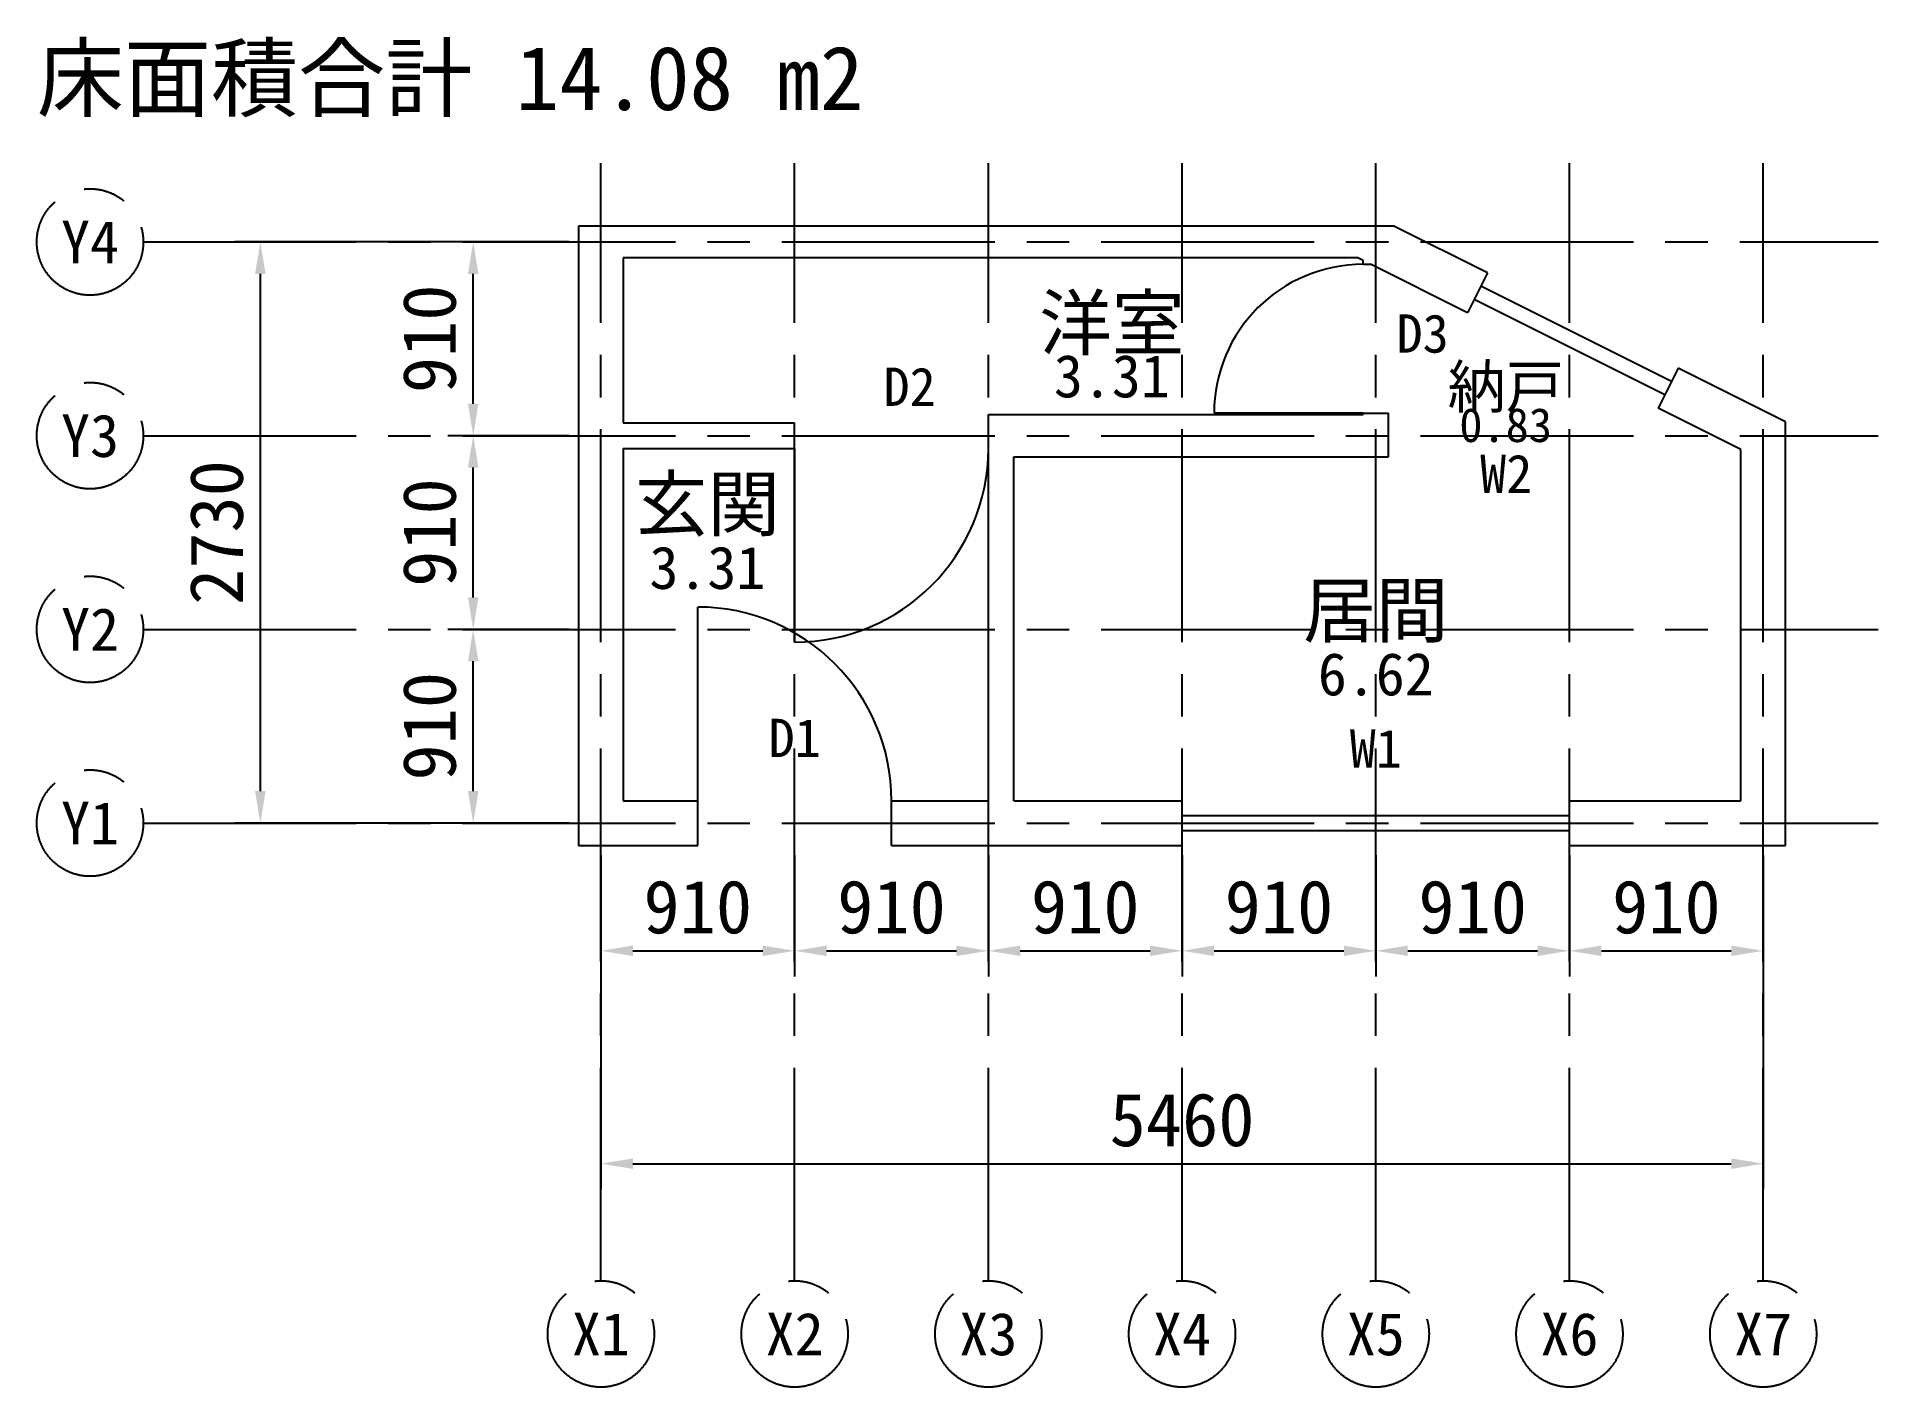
# Model space of a CAD drawing. Header units: millimetres. Extents: x -2650 to 6000, y -2650 to 3694.
import ezdxf
from ezdxf.enums import TextEntityAlignment as Align

# ---------------------------------------------------------------- set-up
doc = ezdxf.new("R2010")
doc.units = ezdxf.units.MM
doc.linetypes.add('CENTERX', pattern=[1500, 1000, -150, 200, -150])
for name, color, linetype in [('DIM', 4, 'Continuous'), ('GRID', 8, 'CENTERX'), ('OPENING', 3, 'Continuous'), ('ROOM', 5, 'Continuous'), ('TEXT', 2, 'Continuous'), ('WALL', 7, 'Continuous')]:
    doc.layers.add(name, color=color, linetype=linetype)
doc.styles.add('JP', font='msgothic.ttc')
doc.dimstyles.get("Standard").update_dxf_attribs({"dimtxt": 2.5, "dimasz": 2.5, "dimexe": 1.25, "dimexo": 0.625, "dimtad": 1, "dimcen": 2.5, "dimazin": 3, "dimtfac": 1, "dimtmove": 0, "dimatfit": 3})

msp = doc.modelspace()

# ---------------------------------------------------------------- linework, layer by layer
at = {"layer": 'GRID'}
for p, q in [((0, -2150), (0, 3100)), ((910, -2150), (910, 3100)), ((1820, -2150), (1820, 3100)), ((2730, -2150), (2730, 3100)), ((3640, -2150), (3640, 3100)), ((4550, -2150), (4550, 3100)), ((5460, -2150), (5460, 3100)), ((-2150, 2730), (6000, 2730)), ((-2150, 1820), (6000, 1820)), ((-2150, 910), (6000, 910)), ((-2150, 0), (6000, 0))]:
    msp.add_line(p, q, dxfattribs=at)
for centre in [(-2400, 2730), (-2400, 1820), (-2400, 910), (-2400, 0), (0, -2400), (910, -2400), (1820, -2400), (2730, -2400), (3640, -2400), (4550, -2400), (5460, -2400)]:
    msp.add_circle(centre, 250, dxfattribs=at)
at = {"layer": 'OPENING'}
for p, q in [((5028.4, 2074.9), (4134, 2522.1)), ((4997.1, 2012.3), (4102.7, 2459.5)), ((3580, 1925), (2880, 1925)), ((910, 1760), (910, 850)), ((455, 105), (455, 1015)), ((2730, 35), (4550, 35)), ((2730, -35), (4550, -35))]:
    msp.add_line(p, q, dxfattribs=at)
for centre, radius, start, end in [((3580, 1925), 700, 90, 180), ((910, 1760), 910, 270, 360), ((455, 105), 910, 0, 90)]:
    msp.add_arc(centre, radius, start, end, dxfattribs=at)
at = {"layer": 'WALL'}
for p, q in [((3724.8, 2805), (-105, 2805)), ((-105, 2805), (-105, -105)), ((4165.3, 2584.7), (3724.8, 2805)), ((3555.2, 2655), (105, 2655)), ((105, 2655), (105, 1880)), ((3580, 2642.6), (3555.2, 2655)), ((3580, 2625), (3580, 2642.6)), ((3580, 2625), (3615.2, 2625)), ((4071.4, 2396.9), (3615.2, 2625)), ((4165.3, 2584.7), (4071.4, 2396.9)), ((5059.7, 2137.5), (4965.8, 1949.7)), ((5565, 1884.9), (5059.7, 2137.5)), ((1820, 1920), (3580, 1920)), ((1820, 1720), (1820, 1920)), ((3580, 1920), (3580, 1925)), ((3580, 1925), (3700, 1925)), ((3700, 1720), (3700, 1925)), ((5355, 1755.1), (4965.8, 1949.7)), ((105, 1880), (910, 1880)), ((910, 1760), (910, 1880)), ((5565, -105), (5565, 1884.9)), ((105, 1760), (105, 105)), ((105, 1760), (910, 1760)), ((5355, 105), (5355, 1755.1)), ((1820, 105), (1820, 1720)), ((1940, 1720), (3700, 1720)), ((1940, 105), (1940, 1720)), ((105, 105), (455, 105)), ((455, -105), (455, 105)), ((1365, 105), (1820, 105)), ((1365, -105), (1365, 105)), ((1940, 105), (2730, 105)), ((2730, -105), (2730, 105)), ((4550, 105), (5355, 105)), ((4550, -105), (4550, 105)), ((-105, -105), (455, -105)), ((1365, -105), (2730, -105)), ((4550, -105), (5565, -105))]:
    msp.add_line(p, q, dxfattribs=at)

# ---------------------------------------------------------------- texts
at = {"layer": 'GRID'}
for s, p in [('Y4', (-2400, 2730)), ('Y3', (-2400, 1820)), ('Y2', (-2400, 910)), ('Y1', (-2400, 0)), ('X1', (0, -2400)), ('X2', (910, -2400)), ('X3', (1820, -2400)), ('X4', (2730, -2400)), ('X5', (3640, -2400)), ('X6', (4550, -2400)), ('X7', (5460, -2400))]:
    msp.add_text(s, height=200, dxfattribs=at).set_placement(p, align=Align.MIDDLE_CENTER)
at = {"layer": 'OPENING'}
for s, p in [('D3', (3860, 2300)), ('D2', (1450, 2050)), ('W2', (4252.5, 1641.1)), ('D1', (910, 400)), ('W1', (3640, 350))]:
    msp.add_text(s, height=180, dxfattribs=at).set_placement(p, align=Align.MIDDLE_CENTER)
at = {"layer": 'ROOM', "style": 'JP'}
for s, height, p in [('洋室', 250, (2400, 2350)), ('納戸', 200, (4250, 2050)), ('玄関', 250, (500, 1500)), ('居間', 250, (3640, 1000))]:
    msp.add_text(s, height=height, dxfattribs=at).set_placement(p, align=Align.MIDDLE_CENTER)
at = {"layer": 'ROOM'}
for s, height, p in [('3.31', 200, (2400, 2100)), ('0.83', 160, (4250, 1870)), ('3.31', 200, (500, 1200)), ('6.62', 200, (3640, 700))]:
    msp.add_text(s, height=height, dxfattribs=at).set_placement(p, align=Align.MIDDLE_CENTER)
at = {"layer": 'TEXT', "style": 'JP'}
msp.add_text('床面積合計 14.08 m2', height=300, dxfattribs=at).set_placement((-2650, 3350))

# ---------------------------------------------------------------- dimensions: what is measured, and where the dimension line sits
at = {"layer": 'DIM'}
for base, p1, p2 in [((-1600, 0), (0, 0), (0, 2730)), ((-600, 1820), (0, 1820), (0, 2730)), ((-600, 910), (0, 910), (0, 1820)), ((-600, 0), (0, 0), (0, 910))]:
    msp.add_linear_dim(base=base, p1=p1, p2=p2, angle=90, dimstyle='Standard', override={"dimscale": 1, "dimtxt": 250, "dimasz": 150, "dimexe": 120, "dimexo": 150, "dimgap": 80, "dimtad": 1, "dimdec": 0, "dimlfac": 1, "dimzin": 8, "dimlunit": 2}, dxfattribs=at).render()
for base, p1, p2 in [((0, -600), (0, 0), (910, 0)), ((0, -1600), (0, 0), (5460, 0)), ((910, -600), (910, 0), (1820, 0)), ((1820, -600), (1820, 0), (2730, 0)), ((2730, -600), (2730, 0), (3640, 0)), ((3640, -600), (3640, 0), (4550, 0)), ((4550, -600), (4550, 0), (5460, 0))]:
    msp.add_linear_dim(base=base, p1=p1, p2=p2, dimstyle='Standard', override={"dimscale": 1, "dimtxt": 250, "dimasz": 150, "dimexe": 120, "dimexo": 150, "dimgap": 80, "dimtad": 1, "dimdec": 0, "dimlfac": 1, "dimzin": 8, "dimlunit": 2}, dxfattribs=at).render()

doc.saveas('drawing.dxf')
